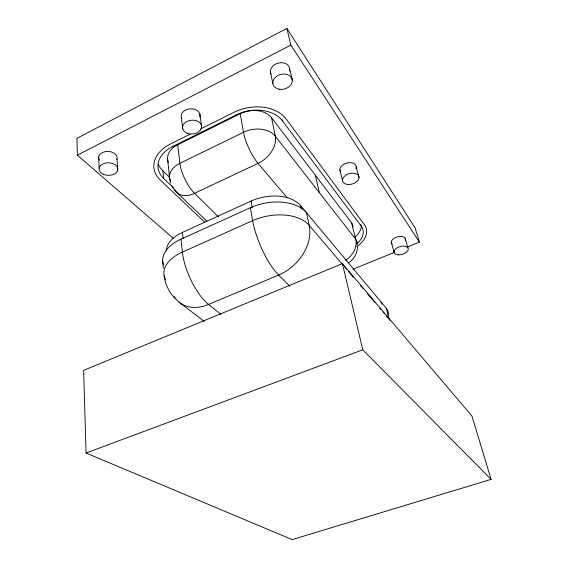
<?xml version="1.0" encoding="UTF-8"?>
<svg xmlns="http://www.w3.org/2000/svg" width="568" height="568" viewBox="0 0 568 568"><rect width="100%" height="100%" fill="white"/><g stroke="black" fill="none" stroke-linecap="round" stroke-linejoin="round"><path stroke-width="0.85" d="M357.535 246.058C357.52 252.632 354.297 259.249 348.624 262.728M407.149 247.137L419.418 242.124L415.137 227.967L286.883 28.4L76.9 138.365L77.39 155.149L173.247 238.304M77.39 155.149L290.823 45.099L286.883 28.4M189.939 134.282L170.421 144.016A36.984 25.304 -5.1 0 0 160.311 180.077L204.65 222.173M200.49 129.021L234.108 112.244A37.822 26.866 -10.3 0 1 286.201 119.046L364.443 224.793A31.389 18.346 -13.8 0 1 357.002 246.547M173.226 187.596L163.676 178.444A32.873 22.486 -5.1 0 1 172.786 146.452L236.267 114.885A33.618 23.877 -10.3 0 1 282.452 120.863L361.241 226.156A27.903 16.302 -13.8 0 1 356.775 243.849M168.44 162.654A22.45 15.528 -5 0 1 177.706 144.783L240.221 113.714A22.947 16.486 -10.3 0 1 271.582 117.796L351.542 222.684A19.071 11.282 -13.9 0 1 352.991 226.98M166.289 250.829A35.244 20.98 -6.4 0 1 182.442 232.376L251.127 201.029A36.118 22.358 -10.4 0 1 300.465 205.538L386.247 308.147A33.498 16.564 -13.1 0 1 388.256 314.921M163.321 264.546A39.93 23.402 -6.5 0 1 180.951 239.199L250.424 207.682A40.939 24.956 -10.4 0 1 306.457 212.631L309.205 225.319L343.171 265.228M342.419 263.609L83.652 370.35L86.059 453.015L292.158 539.6L491.1 479.371L471.98 416.088L342.419 263.609L362.774 349.803L491.1 479.371M353.168 269.175L394.881 252.142M86.059 453.015L362.774 349.803M179.119 302.226L204.26 321.374M220.973 314.352L208.555 304.42A40.314 15.279 66 0 1 182.378 252.093L180.951 239.199M206.873 221.172L176.3 191.991L173.503 188.611L172.026 185.764M158.287 164.081A32.66 22.599 -5 0 0 162.902 170.876L169.335 177.109M218.531 216.955L194.533 193.319A23.167 7.853 63.9 0 1 179.878 163.35L177.706 144.783M289.957 286.293L278.597 275.075A41.542 12.141 66.6 0 1 252.646 220.647L250.424 207.682M175.065 298.434C169.051 292.35 165.274 284.248 164.138 275.785M344.314 266.57L346.601 269.253M348.312 271.27L353.317 277.156M360.311 285.37L362.959 288.48M367.595 293.926L374.88 302.488M379.765 308.225L380.837 309.489M382.946 311.96L384.522 313.813M386.588 316.241L388.64 318.655M287.131 197.671L258.042 163.378A23.813 6.205 65 0 1 243.494 132.294L240.221 113.714M290.823 45.099L419.418 242.124M405.076 238.07L407.895 247.747M391.245 242.131L393.951 251.809M356.235 166.921L359.04 177.386M386.247 308.147L389.151 319.259M360.794 224.431L361.241 226.156M380.894 302.148L381.021 302.63M339.87 169.867L342.518 180.361M351.542 222.684L355.717 239.27A19.326 11.09 -13.7 0 1 357.002 244.794M170.712 183.059L169.633 178.48L167.517 158.472M315.332 175.192L319.372 192.666M289.694 68.763L292.293 80.052M282.246 119.905L282.452 120.863M300.465 205.538L301.168 208.861M270.439 72.207L272.832 83.531M271.575 117.796L275.317 136.178L355.717 239.27A19.362 15.187 -40 0 1 345.564 260.293M236.181 114.395L236.267 114.885M251.127 201.029L252.298 207.824M199.9 114.175L201.484 125.478M181.362 117.491L182.761 128.837M172.729 145.969L172.786 146.452M182.442 232.376L183.137 238.567M162.902 170.876L163.676 178.444M162.668 260.748L163.364 268.366M117.015 158.763L117.725 170.038M98.619 156.846L99.159 168.192M381.597 302.822A29.6 14.882 -13.2 0 1 382.207 304.1M174.255 296.595A40.136 29.33 -49 0 0 208.555 304.42L278.597 275.075A41.386 31.119 -44.2 0 0 309.205 225.319A41.357 24.651 -10.4 0 0 252.646 220.647L182.378 252.093A40.335 23.096 -6.6 0 0 165.558 279.619M389.407 319.578A33.782 16.294 -13 0 1 390.081 320.558M340.537 171.784A8.385 5.431 -16.3 0 1 347.566 162.874A8.385 5.431 -16.3 0 1 355.895 168.646M392.24 244.176A7.327 4.09 -16.6 0 1 397.316 236.856A7.327 4.09 -16.6 0 1 405.275 240.434M99.215 159.998A9.28 6.319 1.3 0 1 107.189 151.436A9.28 6.319 1.3 0 1 116.831 159.395M271.121 74.252A9.805 7.547 -14.6 0 1 279.215 62.878A9.805 7.547 -14.6 0 1 289.502 71.092M181.902 118.762A9.45 6.951 -4.6 0 1 189.826 108.857A9.45 6.951 -4.6 0 1 199.808 116.994M174.561 189.478A22.699 15.336 -45.4 0 0 194.533 193.319L258.042 163.378A23.437 16.138 -41.6 0 0 275.317 136.178A23.323 16.287 -10.3 0 0 243.494 132.294L179.878 163.35A22.798 15.329 -5.3 0 0 170.656 181.575M361.369 226.845A27.747 16.422 -13.9 0 1 355.078 237.09M347.453 184.422A8.456 5.382 -16.1 0 0 358.99 176.854A8.456 5.382 -16.1 0 0 345.891 175.192A8.456 5.382 -16.1 0 0 347.453 184.422M398.523 254.883A7.384 4.047 -16.4 0 0 408.214 248.422A7.384 4.047 -16.4 0 0 396.634 248.131A7.384 4.047 -16.4 0 0 398.523 254.883M103.447 174.319A9.365 6.276 0.9 0 0 117.81 169.392A9.365 6.276 0.9 0 0 104.1 163.463A9.365 6.276 0.9 0 0 103.447 174.319M279.271 89.226A9.904 7.505 -14.4 0 0 292.165 79.321A9.904 7.505 -14.4 0 0 276.218 76.595A9.904 7.505 -14.4 0 0 279.271 89.226M187.149 133.203A9.549 6.908 -4.9 0 0 201.633 126.863A9.549 6.908 -4.9 0 0 187.525 121.204A9.549 6.908 -4.9 0 0 187.149 133.203"/></g></svg>
